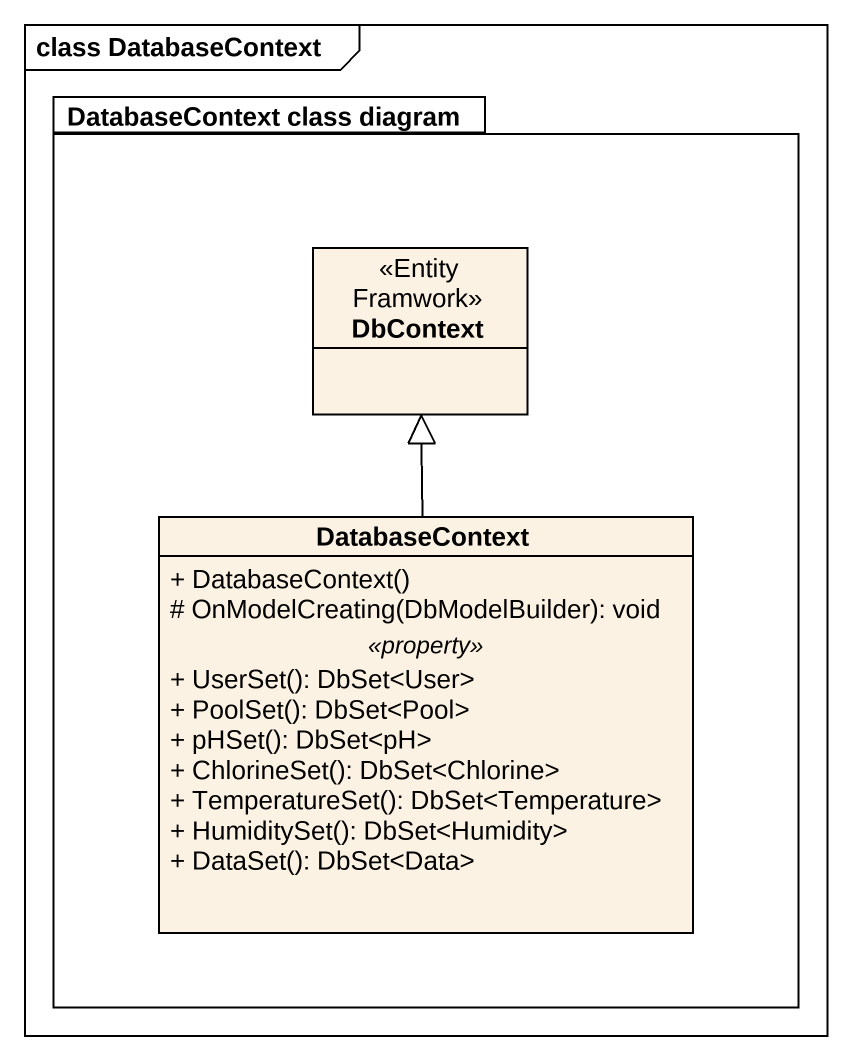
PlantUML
@startuml
mainframe class DatabaseContext
hide circle
hide empty members
skinparam classAttributeIconSize 0
package "DatabaseContext class diagram" as DatabaseContext_class {
  class DbContext <<Entity Framwork>>
  class DatabaseContext {
    + DatabaseContext()
    # OnModelCreating(DbModelBuilder): void
    .. <<property>> ..
    + UserSet(): DbSet<User>
    + PoolSet(): DbSet<Pool>
    + pHSet(): DbSet<pH>
    + ChlorineSet(): DbSet<Chlorine>
    + TemperatureSet(): DbSet<Temperature>
    + HumiditySet(): DbSet<Humidity>
    + DataSet(): DbSet<Data>
  }
}
DatabaseContext -up-|> DbContext
@enduml
